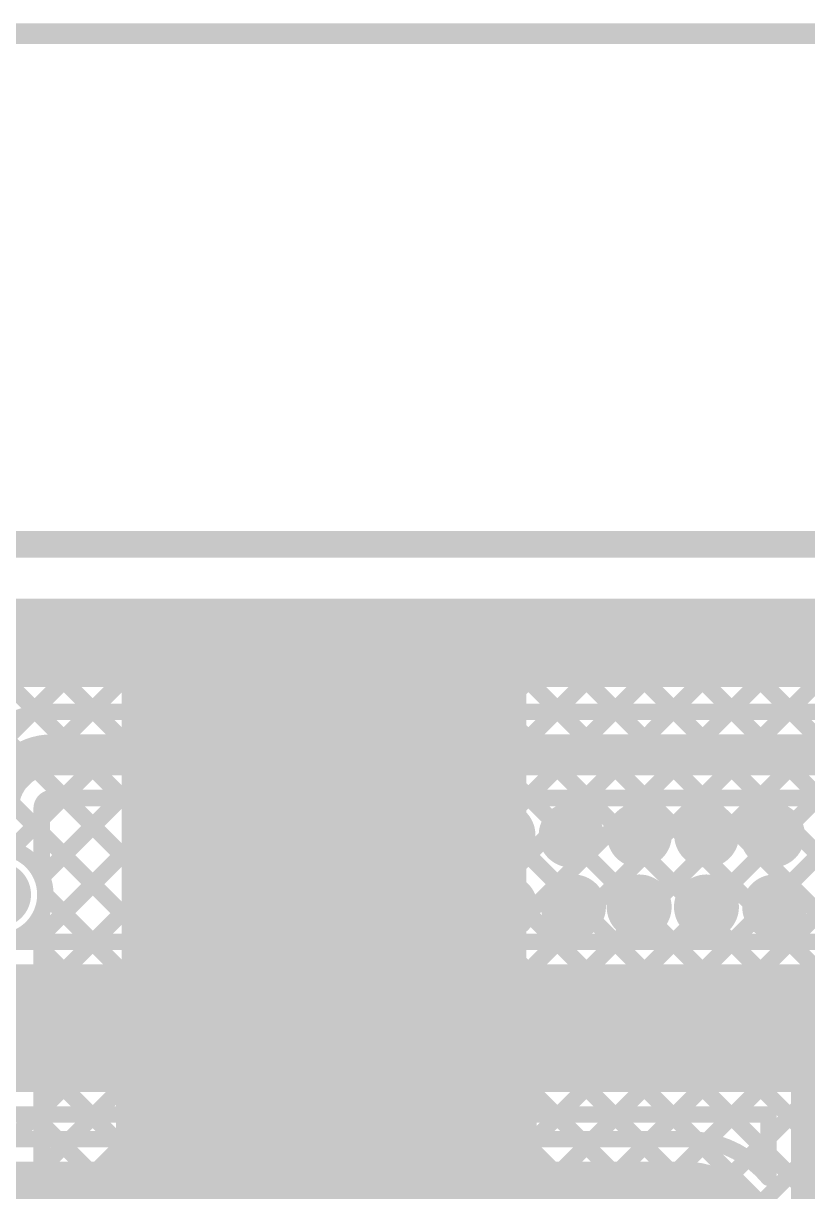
# Model space of a CAD drawing. Header units: millimetres. Extents: x 3.06 to 5.82, y 1.29 to 3.84.
# Drawn here: x 5.029 to 5.411, y 3.244 to 3.813 of the extents above; entities that cross this region are included whole.
import ezdxf

# ---------------------------------------------------------------- set-up
doc = ezdxf.new("R2010")
doc.units = ezdxf.units.MM
doc.header["$MEASUREMENT"] = 0
for name, color, linetype in [('BottomLayer', 5, 'Continuous'), ('BottomSolder', 6, 'Continuous'), ('Mechanical13', 56, 'Continuous'), ('MultiLayer', 9, 'Continuous'), ('TopLayer', 1, 'Continuous'), ('TopOverlay', 2, 'Continuous'), ('TopPaste', 8, 'Continuous'), ('TopSolder', 216, 'Continuous'), ('ViaHoleLayer', 16, 'Continuous')]:
    doc.layers.add(name, color=color, linetype=linetype)

# ---------------------------------------------------------------- blocks, each defined once
blk = doc.blocks.new('ESP32_WROOM_32__16MB__65')
at = {"layer": 'TopLayer'}
blk.add_solid([(-0.13743, -0.04843), (0.05943, -0.04843), (-0.13743, 0.14843), (0.05943, 0.14843)], dxfattribs=at)
at = {"layer": 'TopOverlay', "const_width": 0.01}
for points in [[(-0.35564, 0.64469), (0.36481, 0.64469)], [(-0.35565, 0.39469), (0.36535, 0.39469)]]:
    blk.add_lwpolyline(points, dxfattribs=at)
at = {"layer": 'TopPaste'}
blk.add_solid([(-0.13743, -0.04843), (0.05943, -0.04843), (-0.13743, 0.14843), (0.05943, 0.14843)], dxfattribs=at)
at = {"layer": 'TopSolder'}
blk.add_solid([(-0.14143, -0.05243), (0.06343, -0.05243), (-0.14143, 0.15243), (0.06343, 0.15243)], dxfattribs=at)

msp = doc.modelspace()

# ---------------------------------------------------------------- linework, layer by layer
at = {"layer": 'BottomLayer'}
for points, const_width in [([(4.819, 3.494), (5.698, 3.494)], 0.008), ([(5.01957, 3.494), (5.03608, 3.47749)], 0.008), ([(5.03243, 3.4768), (5.04963, 3.494)], 0.008), ([(5.04785, 3.494), (5.06385, 3.478)], 0.008), ([(5.06192, 3.478), (5.07792, 3.494)], 0.008), ([(5.07614, 3.494), (5.09214, 3.478)], 0.008), ([(5.0902, 3.478), (5.1062, 3.494)], 0.008), ([(5.10442, 3.494), (5.12042, 3.478)], 0.008), ([(5.11849, 3.478), (5.13449, 3.494)], 0.008), ([(5.1327, 3.494), (5.1487, 3.478)], 0.008), ([(5.14677, 3.478), (5.16277, 3.494)], 0.008), ([(5.16099, 3.494), (5.17699, 3.478)], 0.008), ([(5.17506, 3.478), (5.19106, 3.494)], 0.008), ([(5.18927, 3.494), (5.20527, 3.478)], 0.008), ([(5.20334, 3.478), (5.21934, 3.494)], 0.008), ([(5.21756, 3.494), (5.23356, 3.478)], 0.008), ([(5.23162, 3.478), (5.24762, 3.494)], 0.008), ([(5.23162, 3.478), (5.24762, 3.494)], 0.008), ([(5.24584, 3.494), (5.26184, 3.478)], 0.008), ([(5.25991, 3.478), (5.27591, 3.494)], 0.008), ([(5.27413, 3.494), (5.29013, 3.478)], 0.008), ([(5.28819, 3.478), (5.30419, 3.494)], 0.008), ([(5.30241, 3.494), (5.31841, 3.478)], 0.008), ([(5.31648, 3.478), (5.33248, 3.494)], 0.008), ([(5.33069, 3.494), (5.34669, 3.478)], 0.008), ([(5.34476, 3.478), (5.36076, 3.494)], 0.008), ([(5.35898, 3.494), (5.37498, 3.478)], 0.008), ([(5.37305, 3.478), (5.38905, 3.494)], 0.008), ([(5.38726, 3.494), (5.40326, 3.478)], 0.008), ([(5.40133, 3.478), (5.41733, 3.494)], 0.008), ([(5.043, 3.478), (5.762, 3.478)], 0.008), ([(5.043, 3.457), (5.762, 3.457)], 0.02), ([(5.03477, 3.366), (5.10477, 3.436)], 0.008), ([(5.038, 3.4258), (5.0482, 3.436)], 0.008), ([(5.03812, 3.39763), (5.07649, 3.436)], 0.008), ([(5.043, 3.436), (5.76, 3.436)], 0.008), ([(5.04928, 3.436), (5.11928, 3.366)], 0.008), ([(5.06306, 3.366), (5.13306, 3.436)], 0.008), ([(5.07757, 3.436), (5.14757, 3.366)], 0.008), ([(5.09134, 3.366), (5.16134, 3.436)], 0.008), ([(5.10585, 3.436), (5.17585, 3.366)], 0.008), ([(5.11962, 3.366), (5.18962, 3.436)], 0.008), ([(5.11962, 3.366), (5.18962, 3.436)], 0.008), ([(5.13414, 3.436), (5.20414, 3.366)], 0.008), ([(5.14791, 3.366), (5.21791, 3.436)], 0.008), ([(5.16242, 3.436), (5.23242, 3.366)], 0.008), ([(5.17619, 3.366), (5.24619, 3.436)], 0.008), ([(5.1907, 3.436), (5.2607, 3.366)], 0.008), ([(5.20448, 3.366), (5.27448, 3.436)], 0.008), ([(5.21899, 3.436), (5.28899, 3.366)], 0.008), ([(5.23276, 3.366), (5.30276, 3.436)], 0.008), ([(5.24727, 3.436), (5.31727, 3.366)], 0.008), ([(5.26105, 3.366), (5.33105, 3.436)], 0.008), ([(5.27556, 3.436), (5.34556, 3.366)], 0.008), ([(5.28933, 3.366), (5.35933, 3.436)], 0.008), ([(5.30384, 3.436), (5.37384, 3.366)], 0.008), ([(5.31761, 3.366), (5.38761, 3.436)], 0.008), ([(5.33213, 3.436), (5.40213, 3.366)], 0.008), ([(5.3459, 3.366), (5.4159, 3.436)], 0.008), ([(5.36041, 3.436), (5.43041, 3.366)], 0.008), ([(5.37418, 3.366), (5.44418, 3.436)], 0.008), ([(5.38869, 3.436), (5.45869, 3.366)], 0.008), ([(5.40247, 3.366), (5.47247, 3.436)], 0.008), ([(5.038, 3.39791), (5.038, 3.431)], 0.008), ([(5.038, 3.419), (5.091, 3.366)], 0.008), ([(5.03981, 3.3889), (5.06271, 3.366)], 0.008), ([(5.0301, 3.37033), (5.03443, 3.366)], 0.008), ([(4.888, 3.366), (5.392, 3.366)], 0.008), ([(5.392, 3.366), (5.593, 3.366)], 0.008), ([(5.392, 3.366), (5.593, 3.366)], 0.008), ([(4.888, 3.282), (5.392, 3.282)], 0.008), ([(5.02362, 3.27), (5.03562, 3.282)], 0.008), ([(5.02362, 3.27), (5.03562, 3.282)], 0.008), ([(5.03358, 3.282), (5.04558, 3.27)], 0.008), ([(5.05191, 3.27), (5.06391, 3.282)], 0.008), ([(5.06186, 3.282), (5.07386, 3.27)], 0.008), ([(5.08019, 3.27), (5.09219, 3.282)], 0.008), ([(5.09015, 3.282), (5.10215, 3.27)], 0.008), ([(5.10848, 3.27), (5.12048, 3.282)], 0.008), ([(5.11843, 3.282), (5.13043, 3.27)], 0.008), ([(5.13676, 3.27), (5.14876, 3.282)], 0.008), ([(5.14671, 3.282), (5.15871, 3.27)], 0.008), ([(5.16505, 3.27), (5.17705, 3.282)], 0.008), ([(5.175, 3.282), (5.187, 3.27)], 0.008), ([(5.19333, 3.27), (5.20533, 3.282)], 0.008), ([(5.20328, 3.282), (5.21528, 3.27)], 0.008), ([(5.22161, 3.27), (5.23361, 3.282)], 0.008), ([(5.23157, 3.282), (5.24357, 3.27)], 0.008), ([(5.2499, 3.27), (5.2619, 3.282)], 0.008), ([(5.25985, 3.282), (5.27185, 3.27)], 0.008), ([(5.27818, 3.27), (5.29018, 3.282)], 0.008), ([(5.28814, 3.282), (5.30014, 3.27)], 0.008), ([(5.30647, 3.27), (5.31847, 3.282)], 0.008), ([(5.31642, 3.282), (5.32842, 3.27)], 0.008), ([(5.33475, 3.27), (5.34675, 3.282)], 0.008), ([(5.3447, 3.282), (5.35694, 3.26976)], 0.008), ([(5.36205, 3.26902), (5.37504, 3.282)], 0.008), ([(5.37299, 3.282), (5.392, 3.26299)], 0.008), ([(5.392, 3.25123), (5.392, 3.282)], 0.008), ([(4.88194, 3.27), (5.352, 3.27)], 0.008), ([(5.38188, 3.26056), (5.392, 3.27068)], 0.008), ([(4.88194, 3.249), (5.352, 3.249)], 0.02)]:
    msp.add_lwpolyline(points, dxfattribs=dict(at, const_width=const_width))
for points, const_width in [([(5.04585, 3.494, 1), (5.04985, 3.494, 1)], 0.004), ([(5.04763, 3.494, 1), (5.05163, 3.494, 1)], 0.004), ([(5.07414, 3.494, 1), (5.07814, 3.494, 1)], 0.004), ([(5.07592, 3.494, 1), (5.07992, 3.494, 1)], 0.004), ([(5.10242, 3.494, 1), (5.10642, 3.494, 1)], 0.004), ([(5.1042, 3.494, 1), (5.1082, 3.494, 1)], 0.004), ([(5.1307, 3.494, 1), (5.1347, 3.494, 1)], 0.004), ([(5.13249, 3.494, 1), (5.13649, 3.494, 1)], 0.004), ([(5.15899, 3.494, 1), (5.16299, 3.494, 1)], 0.004), ([(5.16077, 3.494, 1), (5.16477, 3.494, 1)], 0.004), ([(5.18727, 3.494, 1), (5.19127, 3.494, 1)], 0.004), ([(5.18906, 3.494, 1), (5.19306, 3.494, 1)], 0.004), ([(5.21556, 3.494, 1), (5.21956, 3.494, 1)], 0.004), ([(5.21734, 3.494, 1), (5.22134, 3.494, 1)], 0.004), ([(5.24384, 3.494, 1), (5.24784, 3.494, 1)], 0.004), ([(5.24562, 3.494, 1), (5.24962, 3.494, 1)], 0.004), ([(5.24562, 3.494, 1), (5.24962, 3.494, 1)], 0.004), ([(5.27213, 3.494, 1), (5.27613, 3.494, 1)], 0.004), ([(5.27391, 3.494, 1), (5.27791, 3.494, 1)], 0.004), ([(5.30041, 3.494, 1), (5.30441, 3.494, 1)], 0.004), ([(5.30219, 3.494, 1), (5.30619, 3.494, 1)], 0.004), ([(5.32869, 3.494, 1), (5.33269, 3.494, 1)], 0.004), ([(5.33048, 3.494, 1), (5.33448, 3.494, 1)], 0.004), ([(5.35698, 3.494, 1), (5.36098, 3.494, 1)], 0.004), ([(5.35876, 3.494, 1), (5.36276, 3.494, 1)], 0.004), ([(5.38526, 3.494, 1), (5.38926, 3.494, 1)], 0.004), ([(5.38705, 3.494, 1), (5.39105, 3.494, 1)], 0.004), ([(5.03043, 3.4768, 1), (5.03443, 3.4768, 1)], 0.004), ([(5.03408, 3.47749, 1), (5.03808, 3.47749, 1)], 0.004), ([(5.041, 3.478, 1), (5.045, 3.478, 1)], 0.004), ([(5.041, 3.478, 1), (5.045, 3.478, 1)], 0.004), ([(5.05992, 3.478, 1), (5.06392, 3.478, 1)], 0.004), ([(5.06185, 3.478, 1), (5.06585, 3.478, 1)], 0.004), ([(5.0882, 3.478, 1), (5.0922, 3.478, 1)], 0.004), ([(5.09014, 3.478, 1), (5.09414, 3.478, 1)], 0.004), ([(5.11649, 3.478, 1), (5.12049, 3.478, 1)], 0.004), ([(5.11842, 3.478, 1), (5.12242, 3.478, 1)], 0.004), ([(5.14477, 3.478, 1), (5.14877, 3.478, 1)], 0.004), ([(5.1467, 3.478, 1), (5.1507, 3.478, 1)], 0.004), ([(5.17306, 3.478, 1), (5.17706, 3.478, 1)], 0.004), ([(5.17499, 3.478, 1), (5.17899, 3.478, 1)], 0.004), ([(5.20134, 3.478, 1), (5.20534, 3.478, 1)], 0.004), ([(5.20327, 3.478, 1), (5.20727, 3.478, 1)], 0.004), ([(5.22962, 3.478, 1), (5.23362, 3.478, 1)], 0.004), ([(5.22962, 3.478, 1), (5.23362, 3.478, 1)], 0.004), ([(5.23156, 3.478, 1), (5.23556, 3.478, 1)], 0.004), ([(5.25791, 3.478, 1), (5.26191, 3.478, 1)], 0.004), ([(5.25984, 3.478, 1), (5.26384, 3.478, 1)], 0.004), ([(5.28619, 3.478, 1), (5.29019, 3.478, 1)], 0.004), ([(5.28813, 3.478, 1), (5.29213, 3.478, 1)], 0.004), ([(5.31448, 3.478, 1), (5.31848, 3.478, 1)], 0.004), ([(5.31641, 3.478, 1), (5.32041, 3.478, 1)], 0.004), ([(5.34276, 3.478, 1), (5.34676, 3.478, 1)], 0.004), ([(5.34469, 3.478, 1), (5.34869, 3.478, 1)], 0.004), ([(5.37105, 3.478, 1), (5.37505, 3.478, 1)], 0.004), ([(5.37298, 3.478, 1), (5.37698, 3.478, 1)], 0.004), ([(5.39933, 3.478, 1), (5.40333, 3.478, 1)], 0.004), ([(5.40126, 3.478, 1), (5.40526, 3.478, 1)], 0.004), ([(5.038, 3.457, 1), (5.048, 3.457, 1)], 0.01), ([(5.038, 3.457, 1), (5.048, 3.457, 1)], 0.01), ([(5.041, 3.436, 1), (5.045, 3.436, 1)], 0.004), ([(5.041, 3.436, 1), (5.045, 3.436, 1)], 0.004), ([(5.0462, 3.436, 1), (5.0502, 3.436, 1)], 0.004), ([(5.04728, 3.436, 1), (5.05128, 3.436, 1)], 0.004), ([(5.07449, 3.436, 1), (5.07849, 3.436, 1)], 0.004), ([(5.07557, 3.436, 1), (5.07957, 3.436, 1)], 0.004), ([(5.10277, 3.436, 1), (5.10677, 3.436, 1)], 0.004), ([(5.10385, 3.436, 1), (5.10785, 3.436, 1)], 0.004), ([(5.13106, 3.436, 1), (5.13506, 3.436, 1)], 0.004), ([(5.13214, 3.436, 1), (5.13614, 3.436, 1)], 0.004), ([(5.15934, 3.436, 1), (5.16334, 3.436, 1)], 0.004), ([(5.16042, 3.436, 1), (5.16442, 3.436, 1)], 0.004), ([(5.18762, 3.436, 1), (5.19162, 3.436, 1)], 0.004), ([(5.18762, 3.436, 1), (5.19162, 3.436, 1)], 0.004), ([(5.1887, 3.436, 1), (5.1927, 3.436, 1)], 0.004), ([(5.21591, 3.436, 1), (5.21991, 3.436, 1)], 0.004), ([(5.21699, 3.436, 1), (5.22099, 3.436, 1)], 0.004), ([(5.24419, 3.436, 1), (5.24819, 3.436, 1)], 0.004), ([(5.24527, 3.436, 1), (5.24927, 3.436, 1)], 0.004), ([(5.27248, 3.436, 1), (5.27648, 3.436, 1)], 0.004), ([(5.27356, 3.436, 1), (5.27756, 3.436, 1)], 0.004), ([(5.30076, 3.436, 1), (5.30476, 3.436, 1)], 0.004), ([(5.30184, 3.436, 1), (5.30584, 3.436, 1)], 0.004), ([(5.32905, 3.436, 1), (5.33305, 3.436, 1)], 0.004), ([(5.33013, 3.436, 1), (5.33413, 3.436, 1)], 0.004), ([(5.35733, 3.436, 1), (5.36133, 3.436, 1)], 0.004), ([(5.35841, 3.436, 1), (5.36241, 3.436, 1)], 0.004), ([(5.38561, 3.436, 1), (5.38961, 3.436, 1)], 0.004), ([(5.38669, 3.436, 1), (5.39069, 3.436, 1)], 0.004), ([(5.036, 3.431, 1), (5.04, 3.431, 1)], 0.004), ([(5.036, 3.431, 1), (5.04, 3.431, 1)], 0.004), ([(5.036, 3.4258, 1), (5.04, 3.4258, 1)], 0.004), ([(5.12554, 3.418, 1), (5.13735, 3.418, 1)], 0.01181), ([(5.15876, 3.418, 1), (5.17057, 3.418, 1)], 0.01181), ([(5.19154, 3.418, 1), (5.20335, 3.418, 1)], 0.01181), ([(5.22354, 3.418, 1), (5.23535, 3.418, 1)], 0.01181), ([(5.25676, 3.418, 1), (5.26857, 3.418, 1)], 0.01181), ([(5.28998, 3.418, 1), (5.30179, 3.418, 1)], 0.01181), ([(5.32321, 3.418, 1), (5.33502, 3.418, 1)], 0.01181), ([(5.35598, 3.418, 1), (5.36779, 3.418, 1)], 0.01181), ([(5.38798, 3.418, 1), (5.39979, 3.418, 1)], 0.01181), ([(5.036, 3.419, 1), (5.04, 3.419, 1)], 0.004), ([(5.036, 3.39791, 1), (5.04, 3.39791, 1)], 0.004), ([(5.036, 3.39791, 1), (5.04, 3.39791, 1)], 0.004), ([(5.03612, 3.39763, 1), (5.04012, 3.39763, 1)], 0.004), ([(5.12665, 3.383, 1), (5.13846, 3.383, 1)], 0.01181), ([(5.15865, 3.383, 1), (5.17046, 3.383, 1)], 0.01181), ([(5.19143, 3.383, 1), (5.20324, 3.383, 1)], 0.01181), ([(5.22465, 3.383, 1), (5.23646, 3.383, 1)], 0.01181), ([(5.25787, 3.383, 1), (5.26968, 3.383, 1)], 0.01181), ([(5.29109, 3.383, 1), (5.30291, 3.383, 1)], 0.01181), ([(5.32309, 3.383, 1), (5.33491, 3.383, 1)], 0.01181), ([(5.35587, 3.383, 1), (5.36768, 3.383, 1)], 0.01181), ([(5.38909, 3.383, 1), (5.40091, 3.383, 1)], 0.01181), ([(5.03781, 3.389, 1), (5.04181, 3.389, 1)], 0.004), ([(5.03781, 3.389, 1), (5.04181, 3.389, 1)], 0.004), ([(5.03781, 3.3889, 1), (5.04181, 3.3889, 1)], 0.004), ([(5.0281, 3.37033, 1), (5.0321, 3.37033, 1)], 0.004), ([(5.03243, 3.366, 1), (5.03643, 3.366, 1)], 0.004), ([(5.03277, 3.366, 1), (5.03677, 3.366, 1)], 0.004), ([(5.06071, 3.366, 1), (5.06471, 3.366, 1)], 0.004), ([(5.06106, 3.366, 1), (5.06506, 3.366, 1)], 0.004), ([(5.089, 3.366, 1), (5.093, 3.366, 1)], 0.004), ([(5.08934, 3.366, 1), (5.09334, 3.366, 1)], 0.004), ([(5.11728, 3.366, 1), (5.12128, 3.366, 1)], 0.004), ([(5.11762, 3.366, 1), (5.12162, 3.366, 1)], 0.004), ([(5.11762, 3.366, 1), (5.12162, 3.366, 1)], 0.004), ([(5.14557, 3.366, 1), (5.14957, 3.366, 1)], 0.004), ([(5.14591, 3.366, 1), (5.14991, 3.366, 1)], 0.004), ([(5.17385, 3.366, 1), (5.17785, 3.366, 1)], 0.004), ([(5.17419, 3.366, 1), (5.17819, 3.366, 1)], 0.004), ([(5.20214, 3.366, 1), (5.20614, 3.366, 1)], 0.004), ([(5.20248, 3.366, 1), (5.20648, 3.366, 1)], 0.004), ([(5.23042, 3.366, 1), (5.23442, 3.366, 1)], 0.004), ([(5.23076, 3.366, 1), (5.23476, 3.366, 1)], 0.004), ([(5.2587, 3.366, 1), (5.2627, 3.366, 1)], 0.004), ([(5.25905, 3.366, 1), (5.26305, 3.366, 1)], 0.004), ([(5.28699, 3.366, 1), (5.29099, 3.366, 1)], 0.004), ([(5.28733, 3.366, 1), (5.29133, 3.366, 1)], 0.004), ([(5.31527, 3.366, 1), (5.31927, 3.366, 1)], 0.004), ([(5.31561, 3.366, 1), (5.31961, 3.366, 1)], 0.004), ([(5.34356, 3.366, 1), (5.34756, 3.366, 1)], 0.004), ([(5.3439, 3.366, 1), (5.3479, 3.366, 1)], 0.004), ([(5.37184, 3.366, 1), (5.37584, 3.366, 1)], 0.004), ([(5.37218, 3.366, 1), (5.37618, 3.366, 1)], 0.004), ([(5.39, 3.366, 1), (5.394, 3.366, 1)], 0.004), ([(5.39, 3.366, 1), (5.394, 3.366, 1)], 0.004), ([(5.39, 3.366, 1), (5.394, 3.366, 1)], 0.004), ([(5.40013, 3.366, 1), (5.40413, 3.366, 1)], 0.004), ([(5.40047, 3.366, 1), (5.40447, 3.366, 1)], 0.004), ([(5.03158, 3.282, 1), (5.03558, 3.282, 1)], 0.004), ([(5.03362, 3.282, 1), (5.03762, 3.282, 1)], 0.004), ([(5.03362, 3.282, 1), (5.03762, 3.282, 1)], 0.004), ([(5.05986, 3.282, 1), (5.06386, 3.282, 1)], 0.004), ([(5.06191, 3.282, 1), (5.06591, 3.282, 1)], 0.004), ([(5.08815, 3.282, 1), (5.09215, 3.282, 1)], 0.004), ([(5.09019, 3.282, 1), (5.09419, 3.282, 1)], 0.004), ([(5.11643, 3.282, 1), (5.12043, 3.282, 1)], 0.004), ([(5.11848, 3.282, 1), (5.12248, 3.282, 1)], 0.004), ([(5.14471, 3.282, 1), (5.14871, 3.282, 1)], 0.004), ([(5.14676, 3.282, 1), (5.15076, 3.282, 1)], 0.004), ([(5.173, 3.282, 1), (5.177, 3.282, 1)], 0.004), ([(5.17505, 3.282, 1), (5.17905, 3.282, 1)], 0.004), ([(5.20128, 3.282, 1), (5.20528, 3.282, 1)], 0.004), ([(5.20333, 3.282, 1), (5.20733, 3.282, 1)], 0.004), ([(5.22957, 3.282, 1), (5.23357, 3.282, 1)], 0.004), ([(5.23161, 3.282, 1), (5.23561, 3.282, 1)], 0.004), ([(5.25785, 3.282, 1), (5.26185, 3.282, 1)], 0.004), ([(5.2599, 3.282, 1), (5.2639, 3.282, 1)], 0.004), ([(5.28614, 3.282, 1), (5.29014, 3.282, 1)], 0.004), ([(5.28818, 3.282, 1), (5.29218, 3.282, 1)], 0.004), ([(5.31442, 3.282, 1), (5.31842, 3.282, 1)], 0.004), ([(5.31647, 3.282, 1), (5.32047, 3.282, 1)], 0.004), ([(5.3427, 3.282, 1), (5.3467, 3.282, 1)], 0.004), ([(5.34475, 3.282, 1), (5.34875, 3.282, 1)], 0.004), ([(5.37099, 3.282, 1), (5.37499, 3.282, 1)], 0.004), ([(5.37304, 3.282, 1), (5.37704, 3.282, 1)], 0.004), ([(5.39, 3.282, 1), (5.394, 3.282, 1)], 0.004), ([(5.39, 3.282, 1), (5.394, 3.282, 1)], 0.004), ([(5.04358, 3.27, 1), (5.04758, 3.27, 1)], 0.004), ([(5.04991, 3.27, 1), (5.05391, 3.27, 1)], 0.004), ([(5.07186, 3.27, 1), (5.07586, 3.27, 1)], 0.004), ([(5.07819, 3.27, 1), (5.08219, 3.27, 1)], 0.004), ([(5.10015, 3.27, 1), (5.10415, 3.27, 1)], 0.004), ([(5.10648, 3.27, 1), (5.11048, 3.27, 1)], 0.004), ([(5.12843, 3.27, 1), (5.13243, 3.27, 1)], 0.004), ([(5.13476, 3.27, 1), (5.13876, 3.27, 1)], 0.004), ([(5.15671, 3.27, 1), (5.16071, 3.27, 1)], 0.004), ([(5.16305, 3.27, 1), (5.16705, 3.27, 1)], 0.004), ([(5.185, 3.27, 1), (5.189, 3.27, 1)], 0.004), ([(5.19133, 3.27, 1), (5.19533, 3.27, 1)], 0.004), ([(5.21328, 3.27, 1), (5.21728, 3.27, 1)], 0.004), ([(5.21961, 3.27, 1), (5.22361, 3.27, 1)], 0.004), ([(5.24157, 3.27, 1), (5.24557, 3.27, 1)], 0.004), ([(5.2479, 3.27, 1), (5.2519, 3.27, 1)], 0.004), ([(5.26985, 3.27, 1), (5.27385, 3.27, 1)], 0.004), ([(5.27618, 3.27, 1), (5.28018, 3.27, 1)], 0.004), ([(5.29814, 3.27, 1), (5.30214, 3.27, 1)], 0.004), ([(5.30447, 3.27, 1), (5.30847, 3.27, 1)], 0.004), ([(5.32642, 3.27, 1), (5.33042, 3.27, 1)], 0.004), ([(5.33275, 3.27, 1), (5.33675, 3.27, 1)], 0.004), ([(5.35, 3.27, 1), (5.354, 3.27, 1)], 0.004), ([(5.35, 3.27, 1), (5.354, 3.27, 1)], 0.004), ([(5.35494, 3.26976, 1), (5.35894, 3.26976, 1)], 0.004), ([(5.36006, 3.26902, 1), (5.36405, 3.26902, 1)], 0.004), ([(5.39, 3.27068, 1), (5.394, 3.27068, 1)], 0.004), ([(5.37988, 3.26056, 1), (5.38388, 3.26056, 1)], 0.004), ([(5.39, 3.26299, 1), (5.394, 3.26299, 1)], 0.004), ([(5.347, 3.249, 1), (5.357, 3.249, 1)], 0.01), ([(5.347, 3.249, 1), (5.357, 3.249, 1)], 0.01), ([(5.39, 3.25123, 1), (5.394, 3.25123, 1)], 0.004), ([(5.39, 3.25123, 1), (5.394, 3.25123, 1)], 0.004)]:
    msp.add_lwpolyline(points, format="xyb", close=True, dxfattribs=dict(at, const_width=const_width))
for points, const_width in [([(4.996, 3.431, -0.414214), (5.043, 3.478)], 0.008), ([(5.017, 3.431, -0.414214), (5.043, 3.457)], 0.02), ([(5.038, 3.431, -0.414214), (5.043, 3.436)], 0.008), ([(5.03981, 3.389, -1.223773), (4.996, 3.39791)], 0.008), ([(5.038, 3.39791, -0.100628), (5.03981, 3.389)], 0.008), ([(5.352, 3.27, -0.222999), (5.392, 3.25123)], 0.008), ([(5.352, 3.249, -0.414214), (5.383, 3.218)], 0.02)]:
    msp.add_lwpolyline(points, format="xyb", dxfattribs=dict(at, const_width=const_width))
for points in [[(4.899, 3.293), (5.582, 3.293), (4.899, 3.355), (5.582, 3.355)], [(5.403, 2.952), (5.588, 2.952), (5.403, 3.355), (5.588, 3.355)]]:
    msp.add_solid(points, dxfattribs=at)
at = {"layer": 'BottomSolder', "const_width": 0.01581}
for points in [[(5.12354, 3.418, 1), (5.13935, 3.418, 1)], [(5.15676, 3.418, 1), (5.17257, 3.418, 1)], [(5.18954, 3.418, 1), (5.20535, 3.418, 1)], [(5.22154, 3.418, 1), (5.23735, 3.418, 1)], [(5.25476, 3.418, 1), (5.27057, 3.418, 1)], [(5.28798, 3.418, 1), (5.30379, 3.418, 1)], [(5.32121, 3.418, 1), (5.33702, 3.418, 1)], [(5.35398, 3.418, 1), (5.36979, 3.418, 1)], [(5.38598, 3.418, 1), (5.40179, 3.418, 1)], [(5.00909, 3.389, 1), (5.02491, 3.389, 1)], [(5.12465, 3.383, 1), (5.14046, 3.383, 1)], [(5.15665, 3.383, 1), (5.17246, 3.383, 1)], [(5.18943, 3.383, 1), (5.20524, 3.383, 1)], [(5.22265, 3.383, 1), (5.23846, 3.383, 1)], [(5.25587, 3.383, 1), (5.27168, 3.383, 1)], [(5.28909, 3.383, 1), (5.30491, 3.383, 1)], [(5.32109, 3.383, 1), (5.33691, 3.383, 1)], [(5.35387, 3.383, 1), (5.36968, 3.383, 1)], [(5.38709, 3.383, 1), (5.40291, 3.383, 1)]]:
    msp.add_lwpolyline(points, format="xyb", close=True, dxfattribs=at)
at = {"layer": 'Mechanical13', "const_width": 0.01}
msp.add_lwpolyline([(4.856, 3.561), (5.576, 3.561)], dxfattribs=at)
at = {"layer": 'MultiLayer', "const_width": 0.01181}
for points in [[(5.12554, 3.418, 1), (5.13735, 3.418, 1)], [(5.15876, 3.418, 1), (5.17057, 3.418, 1)], [(5.19154, 3.418, 1), (5.20335, 3.418, 1)], [(5.22354, 3.418, 1), (5.23535, 3.418, 1)], [(5.25676, 3.418, 1), (5.26857, 3.418, 1)], [(5.28998, 3.418, 1), (5.30179, 3.418, 1)], [(5.32321, 3.418, 1), (5.33502, 3.418, 1)], [(5.35598, 3.418, 1), (5.36779, 3.418, 1)], [(5.38798, 3.418, 1), (5.39979, 3.418, 1)], [(5.12665, 3.383, 1), (5.13846, 3.383, 1)], [(5.15865, 3.383, 1), (5.17046, 3.383, 1)], [(5.19143, 3.383, 1), (5.20324, 3.383, 1)], [(5.22465, 3.383, 1), (5.23646, 3.383, 1)], [(5.25787, 3.383, 1), (5.26968, 3.383, 1)], [(5.29109, 3.383, 1), (5.30291, 3.383, 1)], [(5.32309, 3.383, 1), (5.33491, 3.383, 1)], [(5.35587, 3.383, 1), (5.36768, 3.383, 1)], [(5.38909, 3.383, 1), (5.40091, 3.383, 1)]]:
    msp.add_lwpolyline(points, format="xyb", close=True, dxfattribs=at)
at = {"layer": 'TopLayer', "const_width": 0.008}
for points in [[(4.724, 3.506), (5.617, 3.506)], [(4.93137, 3.09289), (5.34448, 3.506)], [(4.94682, 3.08006), (5.37276, 3.506)], [(4.95083, 3.0275), (5.42933, 3.506)], [(4.95756, 2.97766), (5.4859, 3.506)], [(4.96171, 3.0101), (5.45761, 3.506)], [(4.96199, 3.06694), (5.40105, 3.506)], [(4.96867, 2.96049), (5.51418, 3.506)], [(4.97928, 3.506), (5.4601, 3.02518)], [(4.998, 3.44237), (5.06163, 3.506)], [(4.998, 3.47065), (5.03335, 3.506)], [(4.998, 3.41408), (5.08992, 3.506)], [(5.00757, 3.506), (5.48357, 3.03)], [(5.02317, 3.41096), (5.1182, 3.506)], [(5.0352, 3.22501), (5.31619, 3.506)], [(5.03585, 3.506), (5.49992, 3.04193)], [(5.038, 3.31266), (5.23134, 3.506)], [(5.038, 3.28438), (5.25962, 3.506)], [(5.038, 3.25609), (5.28791, 3.506)], [(5.038, 3.25609), (5.28791, 3.506)], [(5.038, 3.36923), (5.17477, 3.506)], [(5.038, 3.34094), (5.20306, 3.506)], [(5.03812, 3.39763), (5.14649, 3.506)], [(5.06414, 3.506), (5.49992, 3.07021)], [(5.09242, 3.506), (5.49992, 3.0985)], [(5.1207, 3.506), (5.49992, 3.12678)], [(5.14899, 3.506), (5.49992, 3.15507)], [(5.17727, 3.506), (5.49992, 3.18335)], [(5.20556, 3.506), (5.52484, 3.18672)], [(5.23384, 3.506), (5.49992, 3.23992)], [(5.26213, 3.506), (5.49992, 3.2682)], [(5.29041, 3.506), (5.49992, 3.29649)], [(5.31869, 3.506), (5.49992, 3.32477)], [(5.34698, 3.506), (5.49992, 3.35306)], [(5.37526, 3.506), (5.49992, 3.38134)], [(5.40355, 3.506), (5.49992, 3.40963)], [(4.93137, 2.8949), (5.49992, 3.46345)], [(4.998, 3.459), (5.44457, 3.01243)], [(4.93137, 2.86662), (5.49992, 3.43517)], [(4.94104, 2.848), (5.49992, 3.40688)], [(5.03981, 3.3889), (5.43578, 2.99293)], [(5.038, 3.242), (5.038, 3.38009)], [(4.96683, 2.84551), (5.49992, 3.3786)], [(5.038, 3.36243), (5.435, 2.96543)], [(5.05307, 2.90347), (5.49992, 3.35032)], [(5.038, 3.33415), (5.435, 2.93715)], [(5.038, 3.30586), (5.43317, 2.91069)], [(5.038, 3.27758), (5.40658, 2.909)], [(5.038, 3.24929), (5.37829, 2.909)]]:
    msp.add_lwpolyline(points, dxfattribs=at)
at = {"layer": 'TopLayer'}
for points, const_width in [([(5.03135, 3.506, 1), (5.03535, 3.506, 1)], 0.004), ([(5.03385, 3.506, 1), (5.03785, 3.506, 1)], 0.004), ([(5.05963, 3.506, 1), (5.06363, 3.506, 1)], 0.004), ([(5.06214, 3.506, 1), (5.06614, 3.506, 1)], 0.004), ([(5.08792, 3.506, 1), (5.09192, 3.506, 1)], 0.004), ([(5.09042, 3.506, 1), (5.09442, 3.506, 1)], 0.004), ([(5.1162, 3.506, 1), (5.1202, 3.506, 1)], 0.004), ([(5.1187, 3.506, 1), (5.1227, 3.506, 1)], 0.004), ([(5.14449, 3.506, 1), (5.14849, 3.506, 1)], 0.004), ([(5.14699, 3.506, 1), (5.15099, 3.506, 1)], 0.004), ([(5.17277, 3.506, 1), (5.17677, 3.506, 1)], 0.004), ([(5.17527, 3.506, 1), (5.17927, 3.506, 1)], 0.004), ([(5.20106, 3.506, 1), (5.20506, 3.506, 1)], 0.004), ([(5.20356, 3.506, 1), (5.20756, 3.506, 1)], 0.004), ([(5.22934, 3.506, 1), (5.23334, 3.506, 1)], 0.004), ([(5.23184, 3.506, 1), (5.23584, 3.506, 1)], 0.004), ([(5.25762, 3.506, 1), (5.26162, 3.506, 1)], 0.004), ([(5.26013, 3.506, 1), (5.26413, 3.506, 1)], 0.004), ([(5.28591, 3.506, 1), (5.28991, 3.506, 1)], 0.004), ([(5.28591, 3.506, 1), (5.28991, 3.506, 1)], 0.004), ([(5.28841, 3.506, 1), (5.29241, 3.506, 1)], 0.004), ([(5.31419, 3.506, 1), (5.31819, 3.506, 1)], 0.004), ([(5.31669, 3.506, 1), (5.32069, 3.506, 1)], 0.004), ([(5.34248, 3.506, 1), (5.34648, 3.506, 1)], 0.004), ([(5.34498, 3.506, 1), (5.34898, 3.506, 1)], 0.004), ([(5.37076, 3.506, 1), (5.37476, 3.506, 1)], 0.004), ([(5.37326, 3.506, 1), (5.37726, 3.506, 1)], 0.004), ([(5.39905, 3.506, 1), (5.40305, 3.506, 1)], 0.004), ([(5.40155, 3.506, 1), (5.40555, 3.506, 1)], 0.004), ([(5.12554, 3.418, 1), (5.13735, 3.418, 1)], 0.01181), ([(5.15876, 3.418, 1), (5.17057, 3.418, 1)], 0.01181), ([(5.19154, 3.418, 1), (5.20335, 3.418, 1)], 0.01181), ([(5.22354, 3.418, 1), (5.23535, 3.418, 1)], 0.01181), ([(5.25676, 3.418, 1), (5.26857, 3.418, 1)], 0.01181), ([(5.28998, 3.418, 1), (5.30179, 3.418, 1)], 0.01181), ([(5.32321, 3.418, 1), (5.33502, 3.418, 1)], 0.01181), ([(5.35598, 3.418, 1), (5.36779, 3.418, 1)], 0.01181), ([(5.38798, 3.418, 1), (5.39979, 3.418, 1)], 0.01181), ([(5.03612, 3.39763, 1), (5.04012, 3.39763, 1)], 0.004), ([(5.12665, 3.383, 1), (5.13846, 3.383, 1)], 0.01181), ([(5.15865, 3.383, 1), (5.17046, 3.383, 1)], 0.01181), ([(5.19143, 3.383, 1), (5.20324, 3.383, 1)], 0.01181), ([(5.22465, 3.383, 1), (5.23646, 3.383, 1)], 0.01181), ([(5.25787, 3.383, 1), (5.26968, 3.383, 1)], 0.01181), ([(5.29109, 3.383, 1), (5.30291, 3.383, 1)], 0.01181), ([(5.32309, 3.383, 1), (5.33491, 3.383, 1)], 0.01181), ([(5.35587, 3.383, 1), (5.36768, 3.383, 1)], 0.01181), ([(5.38909, 3.383, 1), (5.40091, 3.383, 1)], 0.01181), ([(5.03781, 3.389, 1), (5.04181, 3.389, 1)], 0.004), ([(5.03781, 3.389, 1), (5.04181, 3.389, 1)], 0.004), ([(5.03781, 3.3889, 1), (5.04181, 3.3889, 1)], 0.004), ([(5.036, 3.38009, 1), (5.04, 3.38009, 1)], 0.004), ([(5.036, 3.38009, 1), (5.04, 3.38009, 1)], 0.004), ([(5.036, 3.36923, 1), (5.04, 3.36923, 1)], 0.004), ([(5.036, 3.36243, 1), (5.04, 3.36243, 1)], 0.004), ([(5.036, 3.34094, 1), (5.04, 3.34094, 1)], 0.004), ([(5.036, 3.33415, 1), (5.04, 3.33415, 1)], 0.004), ([(5.036, 3.31266, 1), (5.04, 3.31266, 1)], 0.004), ([(5.036, 3.30586, 1), (5.04, 3.30586, 1)], 0.004), ([(5.036, 3.28438, 1), (5.04, 3.28438, 1)], 0.004), ([(5.036, 3.27758, 1), (5.04, 3.27758, 1)], 0.004), ([(5.036, 3.25609, 1), (5.04, 3.25609, 1)], 0.004), ([(5.036, 3.25609, 1), (5.04, 3.25609, 1)], 0.004), ([(5.036, 3.24929, 1), (5.04, 3.24929, 1)], 0.004), ([(5.036, 3.242, 1), (5.04, 3.242, 1)], 0.004), ([(5.036, 3.242, 1), (5.04, 3.242, 1)], 0.004)]:
    msp.add_lwpolyline(points, format="xyb", close=True, dxfattribs=dict(at, const_width=const_width))
at = {"layer": 'TopLayer', "const_width": 0.008}
for points in [[(4.998, 3.40162, -0.742673), (5.03981, 3.389)], [(5.03981, 3.389, -0.100628), (5.038, 3.38009)], [(5.038, 3.242, -0.414214), (4.985, 3.189)]]:
    msp.add_lwpolyline(points, format="xyb", dxfattribs=at)
at = {"layer": 'TopLayer'}
msp.add_solid([(4.401, 3.49), (5.593, 3.49), (4.401, 3.533), (5.593, 3.533)], dxfattribs=at)
at = {"layer": 'TopSolder', "const_width": 0.01581}
for points in [[(5.12354, 3.418, 1), (5.13935, 3.418, 1)], [(5.15676, 3.418, 1), (5.17257, 3.418, 1)], [(5.18954, 3.418, 1), (5.20535, 3.418, 1)], [(5.22154, 3.418, 1), (5.23735, 3.418, 1)], [(5.25476, 3.418, 1), (5.27057, 3.418, 1)], [(5.28798, 3.418, 1), (5.30379, 3.418, 1)], [(5.32121, 3.418, 1), (5.33702, 3.418, 1)], [(5.35398, 3.418, 1), (5.36979, 3.418, 1)], [(5.38598, 3.418, 1), (5.40179, 3.418, 1)], [(5.00909, 3.389, 1), (5.02491, 3.389, 1)], [(5.12465, 3.383, 1), (5.14046, 3.383, 1)], [(5.15665, 3.383, 1), (5.17246, 3.383, 1)], [(5.18943, 3.383, 1), (5.20524, 3.383, 1)], [(5.22265, 3.383, 1), (5.23846, 3.383, 1)], [(5.25587, 3.383, 1), (5.27168, 3.383, 1)], [(5.28909, 3.383, 1), (5.30491, 3.383, 1)], [(5.32109, 3.383, 1), (5.33691, 3.383, 1)], [(5.35387, 3.383, 1), (5.36968, 3.383, 1)], [(5.38709, 3.383, 1), (5.40291, 3.383, 1)]]:
    msp.add_lwpolyline(points, format="xyb", close=True, dxfattribs=at)
at = {"layer": 'TopSolder'}
msp.add_solid([(5.077, 3.294), (5.274, 3.294), (5.077, 3.516), (5.274, 3.516)], dxfattribs=at)
at = {"layer": 'ViaHoleLayer', "const_width": 0.00787}
for points in [[(5.12751, 3.418, 1), (5.13538, 3.418, 1)], [(5.16073, 3.418, 1), (5.1686, 3.418, 1)], [(5.19351, 3.418, 1), (5.20138, 3.418, 1)], [(5.22551, 3.418, 1), (5.23338, 3.418, 1)], [(5.25873, 3.418, 1), (5.2666, 3.418, 1)], [(5.29195, 3.418, 1), (5.29983, 3.418, 1)], [(5.32517, 3.418, 1), (5.33305, 3.418, 1)], [(5.35795, 3.418, 1), (5.36583, 3.418, 1)], [(5.38995, 3.418, 1), (5.39783, 3.418, 1)], [(5.12862, 3.383, 1), (5.13649, 3.383, 1)], [(5.16062, 3.383, 1), (5.16849, 3.383, 1)], [(5.19339, 3.383, 1), (5.20127, 3.383, 1)], [(5.22662, 3.383, 1), (5.23449, 3.383, 1)], [(5.25984, 3.383, 1), (5.26771, 3.383, 1)], [(5.29306, 3.383, 1), (5.30094, 3.383, 1)], [(5.32506, 3.383, 1), (5.33294, 3.383, 1)], [(5.35784, 3.383, 1), (5.36571, 3.383, 1)], [(5.39106, 3.383, 1), (5.39894, 3.383, 1)]]:
    msp.add_lwpolyline(points, format="xyb", close=True, dxfattribs=at)

# ---------------------------------------------------------------- block references
at = {"rotation": 360}
msp.add_blockref('ESP32_WROOM_32__16MB__65', (5.21565, 3.16331), dxfattribs=at)

doc.saveas('drawing.dxf')
